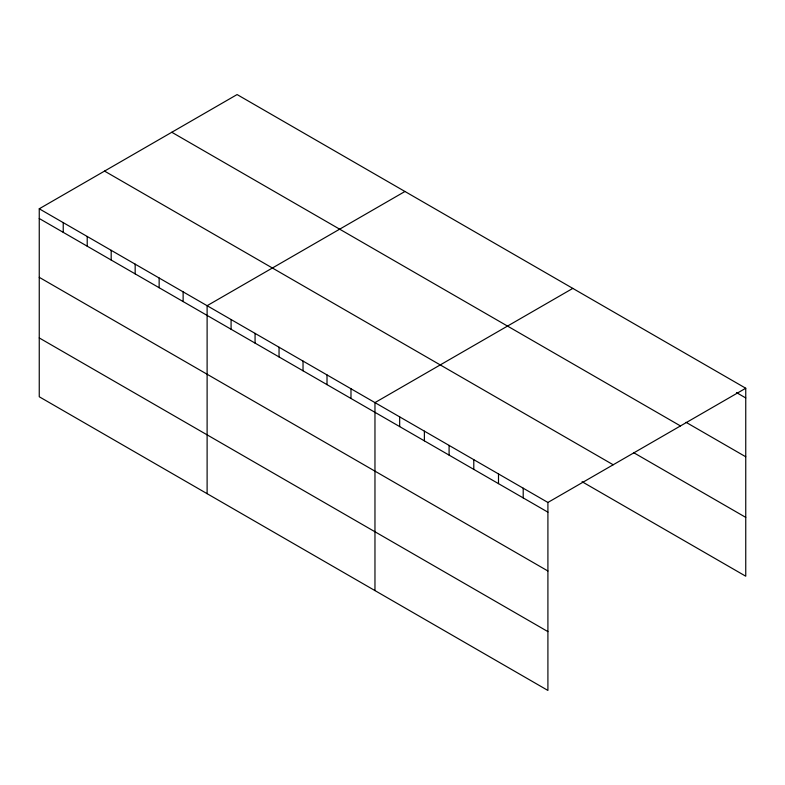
<?xml version="1.0" encoding="UTF-8"?>
<svg xmlns="http://www.w3.org/2000/svg" width="785" height="785" viewBox="0 0 785 785"><rect width="100%" height="100%" fill="white"/><g stroke="black" fill="none" stroke-linecap="round" stroke-linejoin="round"><path stroke-width="1.18" d="M39.25 208.79L547.91 502.459L547.91 690.437L39.25 396.759L39.25 208.79L237.09 94.563L745.75 388.241L745.75 576.21L582.068 481.715M404.952 191.481L207.112 305.699L207.112 493.677M572.805 288.389L374.965 402.607L374.965 590.585M547.91 502.459L745.75 388.241M736.487 392.598L745.75 397.956M686.041 422.31L745.75 456.782M171.807 132.263L680.467 425.931M633.544 452.602L745.75 517.384M104.533 171.091L613.193 464.769M39.25 218.505L547.91 512.173M39.25 277.331L547.91 570.999M39.25 337.933L547.91 631.611M523.202 488.191L523.202 497.906M498.495 473.934L498.495 483.648M473.787 459.667L473.787 469.381M449.089 445.399L449.089 455.114M424.381 431.142L424.381 440.856M399.673 416.874L399.673 426.589M350.983 388.761L350.983 398.476M327.011 374.926L327.011 384.64M303.03 361.08L303.03 370.795M279.048 347.235L279.048 356.949M255.066 333.389L255.066 343.104M231.084 319.544L231.084 329.258M183.131 291.853L183.131 301.568M159.149 278.008L159.149 287.722M135.167 264.162L135.167 273.877M111.185 250.317L111.185 260.031M87.213 236.471L87.213 246.186M63.232 222.626L63.232 232.35"/></g></svg>
